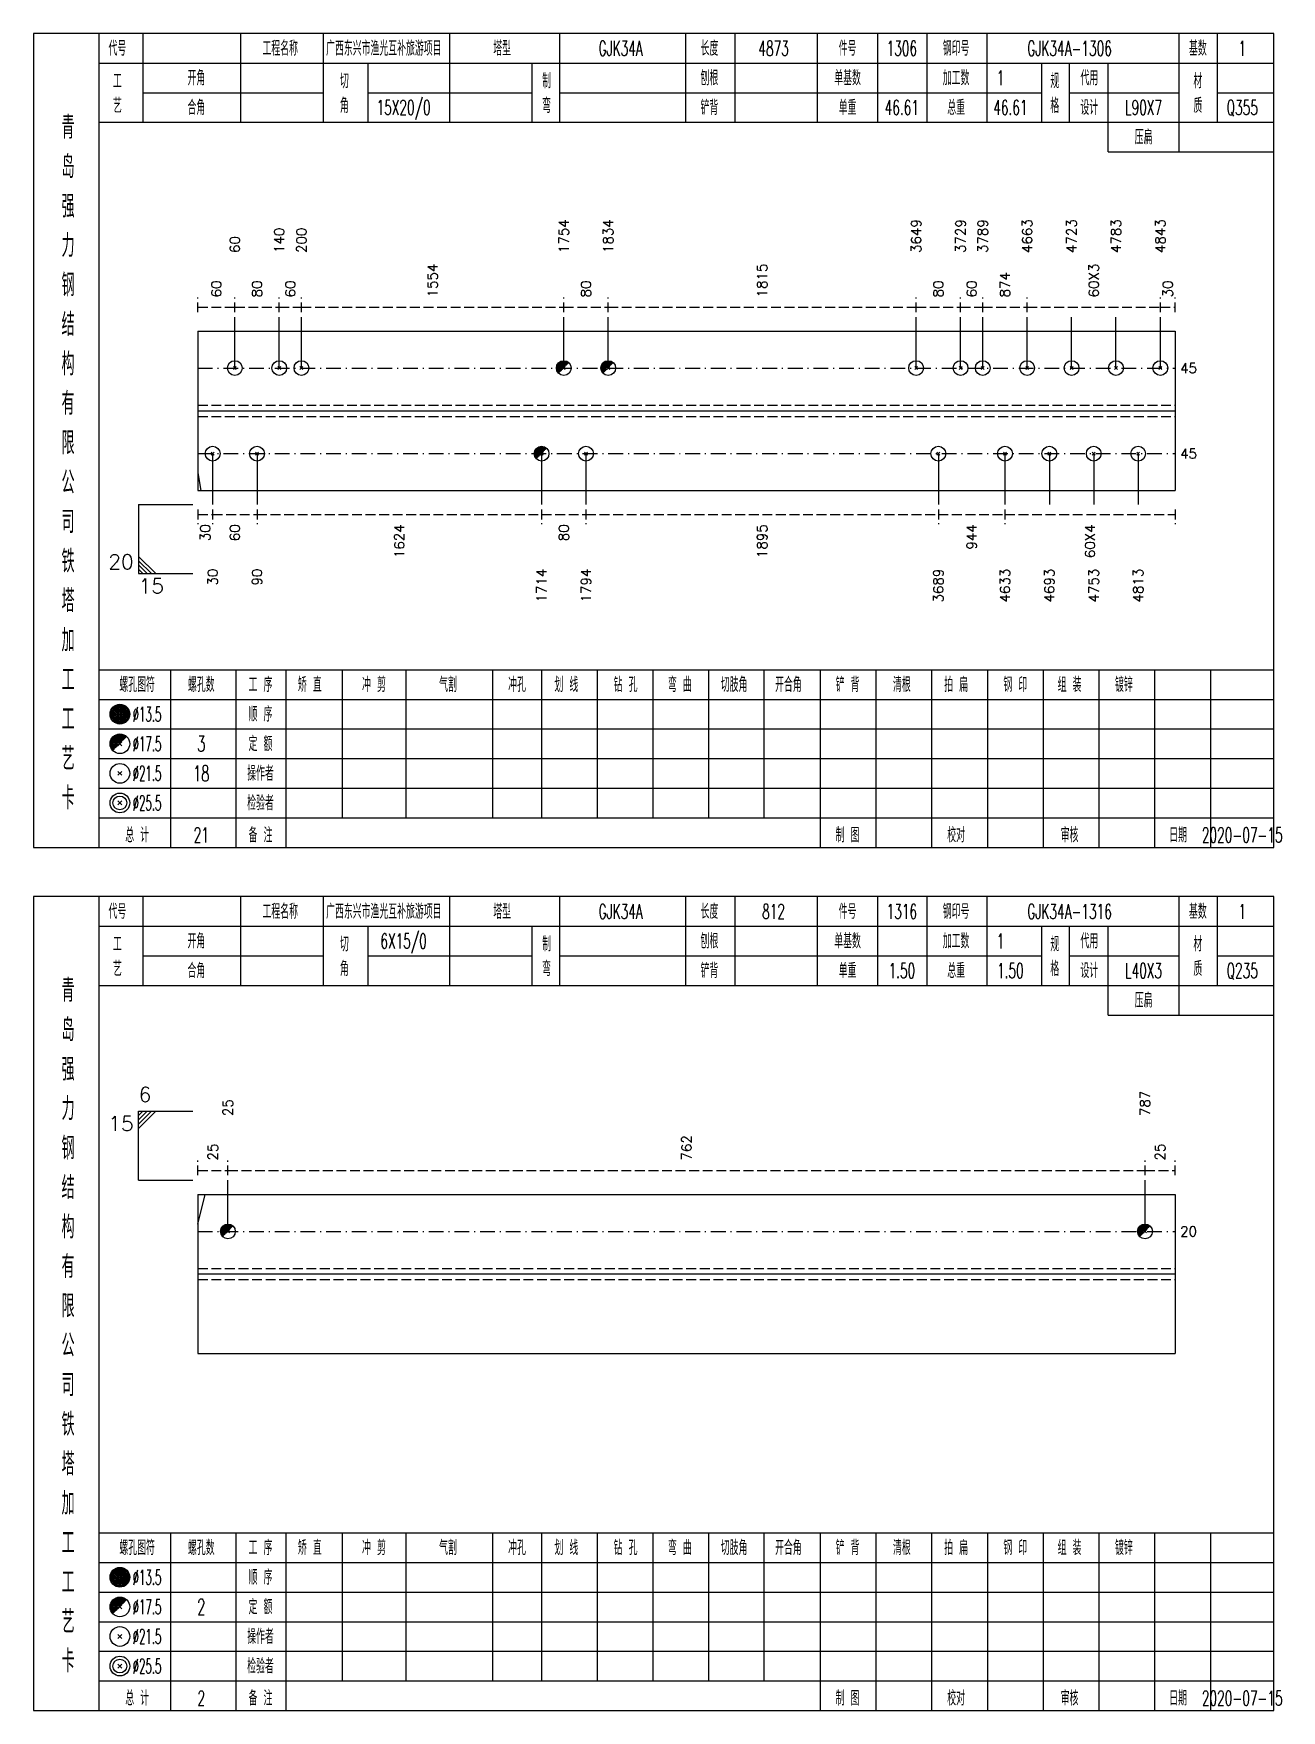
# Model space of a CAD drawing. Extents: x 0 to 2606, y -377 to 6479.
# Drawn here: x 2352.6 to 2605.5, y 700 to 1040 of the extents above; entities that cross this region are included whole.
import ezdxf
from ezdxf.enums import TextEntityAlignment as Align

# ---------------------------------------------------------------- set-up
doc = ezdxf.new("R2010")
doc.units = 0
doc.header["$MEASUREMENT"] = 0
doc.linetypes.add('一点画线', pattern=[5.2, 3, -1, 0.2, -1])
doc.linetypes.add('虚线', pattern=[2.75, 2, -0.75])
doc.layers.get('0').update_dxf_attribs({"linetype": 'CONTINUOUS', "lineweight": 25})
doc.layers.add('1', color=7, linetype='CONTINUOUS', lineweight=25)
doc.layers.add('4', color=7, linetype='CONTINUOUS', lineweight=25)
doc.styles.get("Standard").update_dxf_attribs({"font": 'simplex.shx', "width": 0.7, "height": 3, "bigfont": 'gbhzfs.shx'})

msp = doc.modelspace()

# ---------------------------------------------------------------- linework, layer by layer
at = {"color": 8, "linetype": '虚线', "lineweight": 9}
for p, q in [((2385.9, 983.5), (2385.9, 986.5)), ((2393.4, 983.5), (2393.4, 986.5)), ((2393.4, 983.5), (2393.4, 986.5)), ((2402.4, 983.5), (2402.4, 986.5)), ((2402.4, 983.5), (2402.4, 986.5)), ((2406.9, 983.5), (2406.9, 986.5)), ((2406.9, 983.5), (2406.9, 986.5)), ((2460.08, 983.5), (2460.08, 986.5)), ((2460.08, 983.5), (2460.08, 986.5)), ((2469.08, 983.5), (2469.08, 986.5)), ((2469.08, 983.5), (2469.08, 986.5)), ((2531.5, 983.5), (2531.5, 986.5)), ((2531.5, 983.5), (2531.5, 986.5)), ((2540.5, 983.5), (2540.5, 986.5)), ((2540.5, 983.5), (2540.5, 986.5)), ((2545, 983.5), (2545, 986.5)), ((2545, 983.5), (2545, 986.5)), ((2554, 983.5), (2554, 986.5)), ((2554, 983.5), (2554, 986.5)), ((2581, 983.5), (2581, 986.5)), ((2581, 983.5), (2581, 986.5)), ((2584, 983.5), (2584, 986.5)), ((2385.9, 984.5), (2393.4, 984.5)), ((2393.4, 984.5), (2402.4, 984.5)), ((2402.4, 984.5), (2406.9, 984.5)), ((2406.9, 984.5), (2460.08, 984.5)), ((2460.08, 984.5), (2469.08, 984.5)), ((2469.08, 984.5), (2531.5, 984.5)), ((2531.5, 984.5), (2540.5, 984.5)), ((2540.5, 984.5), (2545, 984.5)), ((2545, 984.5), (2554, 984.5)), ((2554, 984.5), (2581, 984.5)), ((2581, 984.5), (2584, 984.5)), ((2385.9, 943.5), (2385.9, 940.5)), ((2385.9, 942.5), (2388.9, 942.5)), ((2388.9, 943.5), (2388.9, 940.5)), ((2388.9, 943.5), (2388.9, 940.5)), ((2388.9, 942.5), (2397.9, 942.5)), ((2397.9, 943.5), (2397.9, 940.5)), ((2397.9, 943.5), (2397.9, 940.5)), ((2397.9, 942.5), (2455.58, 942.5)), ((2455.58, 943.5), (2455.58, 940.5)), ((2455.58, 943.5), (2455.58, 940.5)), ((2455.58, 942.5), (2464.58, 942.5)), ((2464.58, 943.5), (2464.58, 940.5)), ((2464.58, 943.5), (2464.58, 940.5)), ((2464.58, 942.5), (2536, 942.5)), ((2536, 943.5), (2536, 940.5)), ((2536, 943.5), (2536, 940.5)), ((2536, 942.5), (2549.5, 942.5)), ((2549.5, 943.5), (2549.5, 940.5)), ((2549.5, 943.5), (2549.5, 940.5)), ((2549.5, 942.5), (2584, 942.5)), ((2584, 943.5), (2584, 940.5)), ((2385.9, 808.5), (2385.9, 811.5)), ((2385.9, 809.5), (2392, 809.5)), ((2392, 808.5), (2392, 811.5)), ((2392, 808.5), (2392, 811.5)), ((2392, 809.5), (2577.9, 809.5)), ((2577.9, 808.5), (2577.9, 811.5)), ((2577.9, 808.5), (2577.9, 811.5)), ((2577.9, 809.5), (2584, 809.5)), ((2584, 808.5), (2584, 811.5))]:
    msp.add_line(p, q, dxfattribs=at)
at = {"color": 7, "linetype": 'Continuous', "lineweight": 18}
for p, q in [((2385.9, 979.67), (2385.9, 947.33)), ((2385.9, 979.67), (2584, 979.67)), ((2584, 979.67), (2584, 947.33)), ((2385.9, 963.5), (2584, 963.5)), ((2385.9, 804.62), (2385.9, 772.38)), ((2385.9, 804.62), (2584, 804.62)), ((2584, 804.62), (2584, 772.38)), ((2385.9, 788.5), (2584, 788.5))]:
    msp.add_line(p, q, dxfattribs=at)
at = {"color": 7, "linetype": 'Continuous', "lineweight": 13}
for p, q in [((2393.4, 972.17), (2393.4, 982.5)), ((2402.4, 972.17), (2402.4, 982.5)), ((2406.9, 972.17), (2406.9, 982.5)), ((2460.08, 972.17), (2460.08, 982.5)), ((2469.08, 972.17), (2469.08, 982.5)), ((2531.5, 972.17), (2531.5, 982.5)), ((2540.5, 972.17), (2540.5, 982.5)), ((2545, 972.17), (2545, 982.5)), ((2554, 972.17), (2554, 982.5)), ((2563, 972.17), (2563, 982.5)), ((2572, 972.17), (2572, 982.5)), ((2581, 972.17), (2581, 982.5)), ((2393.1, 971.87), (2393.7, 972.47)), ((2393.7, 971.87), (2393.1, 972.47)), ((2402.1, 971.87), (2402.7, 972.47)), ((2402.7, 971.87), (2402.1, 972.47)), ((2406.6, 971.87), (2407.2, 972.47)), ((2407.2, 971.87), (2406.6, 972.47)), ((2531.2, 971.87), (2531.8, 972.47)), ((2531.8, 971.87), (2531.2, 972.47)), ((2540.2, 971.87), (2540.8, 972.47)), ((2540.8, 971.87), (2540.2, 972.47)), ((2544.7, 971.87), (2545.3, 972.47)), ((2545.3, 971.87), (2544.7, 972.47)), ((2553.7, 971.87), (2554.3, 972.47)), ((2554.3, 971.87), (2553.7, 972.47)), ((2562.7, 971.87), (2563.3, 972.47)), ((2563.3, 971.87), (2562.7, 972.47)), ((2571.7, 971.87), (2572.3, 972.47)), ((2572.3, 971.87), (2571.7, 972.47)), ((2580.7, 971.87), (2581.3, 972.47)), ((2581.3, 971.87), (2580.7, 972.47)), ((2388.9, 954.83), (2388.9, 944.5)), ((2397.9, 954.83), (2397.9, 944.5)), ((2455.58, 954.83), (2455.58, 944.5)), ((2464.58, 954.83), (2464.58, 944.5)), ((2536, 954.83), (2536, 944.5)), ((2549.5, 954.83), (2549.5, 944.5)), ((2558.5, 954.83), (2558.5, 944.5)), ((2567.5, 954.83), (2567.5, 944.5)), ((2576.5, 954.83), (2576.5, 944.5)), ((2385.9, 950.93), (2386.51, 947.33)), ((2373.9, 944.5), (2384.9, 944.5)), ((2373.9, 944.5), (2373.9, 930.5)), ((2377.4, 930.5), (2373.9, 934)), ((2376.53, 930.5), (2373.9, 933.12)), ((2375.65, 930.5), (2373.9, 932.25)), ((2374.78, 930.5), (2373.9, 931.38)), ((2373.9, 930.5), (2384.9, 930.5)), ((2373.9, 821.5), (2384.9, 821.5)), ((2373.9, 807.5), (2373.9, 821.5)), ((2374.78, 821.5), (2373.9, 820.62)), ((2375.65, 821.5), (2373.9, 819.75)), ((2376.53, 821.5), (2373.9, 818.88)), ((2377.4, 821.5), (2373.9, 818)), ((2373.9, 807.5), (2384.9, 807.5)), ((2392, 797.12), (2392, 807.5)), ((2577.9, 797.12), (2577.9, 807.5)), ((2385.9, 798.58), (2387.36, 804.62))]:
    msp.add_line(p, q, dxfattribs=at)
at = {"color": 7, "linetype": 'Continuous', "lineweight": 0}
for p, q in [((2459.78, 971.87), (2460.38, 972.47)), ((2459.78, 972.47), (2460.38, 971.87)), ((2468.78, 971.87), (2469.38, 972.47)), ((2468.78, 972.47), (2469.38, 971.87)), ((2391.7, 796.83), (2392.3, 797.42)), ((2391.7, 797.42), (2392.3, 796.83)), ((2577.6, 796.83), (2578.2, 797.42)), ((2577.6, 797.42), (2578.2, 796.83))]:
    msp.add_line(p, q, dxfattribs=at)
at = {"color": 3, "linetype": '一点画线', "lineweight": 13}
for p, q in [((2385.9, 972.17), (2584, 972.17)), ((2385.9, 954.83), (2584, 954.83)), ((2385.9, 797.12), (2584, 797.12))]:
    msp.add_line(p, q, dxfattribs=at)
at = {"color": 1, "linetype": '虚线', "lineweight": 18}
for p, q in [((2385.9, 964.67), (2584, 964.67)), ((2385.9, 962.33), (2584, 962.33)), ((2385.9, 789.62), (2584, 789.62)), ((2385.9, 787.38), (2584, 787.38))]:
    msp.add_line(p, q, dxfattribs=at)
at = {"color": 7, "linetype": 'Continuous', "lineweight": 13}
for centre in [(2393.4, 972.17), (2402.4, 972.17), (2406.9, 972.17), (2460.08, 972.17), (2469.08, 972.17), (2531.5, 972.17), (2540.5, 972.17), (2545, 972.17), (2554, 972.17), (2563, 972.17), (2572, 972.17), (2581, 972.17), (2392, 797.12), (2577.9, 797.12)]:
    msp.add_circle(centre, 1.5, dxfattribs=at)
for centre, radius in [((2460.08, 972.17), 1.35), ((2460.08, 972.17), 1.2), ((2460.08, 972.17), 1.05), ((2460.08, 972.17), 0.9), ((2460.08, 972.17), 0.75), ((2460.08, 972.17), 0.6), ((2460.08, 972.17), 0.45), ((2460.08, 972.17), 0.3), ((2469.08, 972.17), 1.35), ((2469.08, 972.17), 1.2), ((2469.08, 972.17), 1.05), ((2469.08, 972.17), 0.9), ((2469.08, 972.17), 0.75), ((2469.08, 972.17), 0.6), ((2469.08, 972.17), 0.45), ((2469.08, 972.17), 0.3), ((2460.08, 972.17), 0.15), ((2469.08, 972.17), 0.15), ((2392, 797.12), 1.35), ((2392, 797.12), 1.2), ((2392, 797.12), 1.05), ((2392, 797.12), 0.9), ((2392, 797.12), 0.75), ((2392, 797.12), 0.6), ((2392, 797.12), 0.45), ((2392, 797.12), 0.3), ((2392, 797.12), 0.15), ((2577.9, 797.12), 1.35), ((2577.9, 797.12), 1.2), ((2577.9, 797.12), 1.05), ((2577.9, 797.12), 0.9), ((2577.9, 797.12), 0.75), ((2577.9, 797.12), 0.6), ((2577.9, 797.12), 0.45), ((2577.9, 797.12), 0.3), ((2577.9, 797.12), 0.15)]:
    msp.add_arc(centre, radius, 45, 225, dxfattribs=at)
at = {"layer": '1', "color": 7, "linetype": 'Continuous', "lineweight": 13}
for p, q in [((2388.6, 954.53), (2389.2, 955.13)), ((2389.2, 954.53), (2388.6, 955.13)), ((2397.6, 954.53), (2398.2, 955.13)), ((2398.2, 954.53), (2397.6, 955.13)), ((2464.28, 954.53), (2464.88, 955.13)), ((2464.88, 954.53), (2464.28, 955.13)), ((2535.7, 954.53), (2536.3, 955.13)), ((2536.3, 954.53), (2535.7, 955.13)), ((2549.2, 954.53), (2549.8, 955.13)), ((2549.8, 954.53), (2549.2, 955.13)), ((2558.2, 954.53), (2558.8, 955.13)), ((2558.8, 954.53), (2558.2, 955.13)), ((2567.2, 954.53), (2567.8, 955.13)), ((2567.8, 954.53), (2567.2, 955.13)), ((2576.2, 954.53), (2576.8, 955.13)), ((2576.8, 954.53), (2576.2, 955.13))]:
    msp.add_line(p, q, dxfattribs=at)
at = {"layer": '1', "color": 7, "linetype": 'Continuous', "lineweight": 0}
for p, q in [((2455.28, 954.53), (2455.88, 955.13)), ((2455.28, 955.13), (2455.88, 954.53))]:
    msp.add_line(p, q, dxfattribs=at)
at = {"layer": '1', "color": 7, "linetype": 'Continuous', "lineweight": 18}
for p, q in [((2385.9, 947.33), (2584, 947.33)), ((2385.9, 772.38), (2584, 772.38))]:
    msp.add_line(p, q, dxfattribs=at)
at = {"layer": '1', "color": 7, "linetype": 'Continuous', "lineweight": 13}
for centre in [(2388.9, 954.83), (2397.9, 954.83), (2455.58, 954.83), (2464.58, 954.83), (2536, 954.83), (2549.5, 954.83), (2558.5, 954.83), (2567.5, 954.83), (2576.5, 954.83)]:
    msp.add_circle(centre, 1.5, dxfattribs=at)
for radius in [1.35, 1.2, 1.05, 0.9, 0.75, 0.6, 0.45, 0.3, 0.15]:
    msp.add_arc((2455.58, 954.83), radius, 45, 225, dxfattribs=at)
at = {"layer": '4', "color": 1, "linetype": 'Continuous', "lineweight": 18}
for p, q in [((2365.9, 875), (2365.9, 1040)), ((2374.8, 1022), (2374.8, 1040)), ((2394.6, 1022), (2394.6, 1040)), ((2411.4, 1022), (2411.4, 1040)), ((2437, 1022), (2437, 1040)), ((2459.3, 1022), (2459.3, 1040)), ((2484.8, 1022), (2484.8, 1040)), ((2494.8, 1022), (2494.8, 1040)), ((2511.5, 1022), (2511.5, 1040)), ((2523.7, 1022), (2523.7, 1040)), ((2533.7, 1022), (2533.7, 1040)), ((2545.9, 1022), (2545.9, 1040)), ((2584.8, 1016), (2584.8, 1040)), ((2592.6, 1022), (2592.6, 1040)), ((2365.9, 1034), (2604, 1034)), ((2420.4, 1022), (2420.4, 1034)), ((2453.7, 1022), (2453.7, 1034)), ((2557, 1022), (2557, 1034)), ((2562.6, 1022), (2562.6, 1034)), ((2570.4, 1016), (2570.4, 1034)), ((2374.8, 1028), (2411.4, 1028)), ((2420.4, 1028), (2453.7, 1028)), ((2459.3, 1028), (2557, 1028)), ((2562.6, 1028), (2584.8, 1028)), ((2592.6, 1028), (2604, 1028)), ((2365.9, 1022), (2604, 1022)), ((2570.4, 1016), (2604, 1016)), ((2365.9, 911), (2604, 911)), ((2380.4, 875), (2380.4, 911)), ((2393.7, 875), (2393.7, 911)), ((2403.8, 875), (2403.8, 911)), ((2415.2, 881), (2415.2, 911)), ((2428.1, 881), (2428.1, 911)), ((2445.7, 881), (2445.7, 911)), ((2455.6, 881), (2455.6, 911)), ((2466.9, 881), (2466.9, 911)), ((2478.2, 881), (2478.2, 911)), ((2489.5, 881), (2489.5, 911)), ((2500.7, 881), (2500.7, 911)), ((2512.1, 881), (2512.1, 911)), ((2523.4, 881), (2523.4, 911)), ((2534.7, 881), (2534.7, 911)), ((2546, 881), (2546, 911)), ((2557.3, 881), (2557.3, 911)), ((2568.6, 881), (2568.6, 911)), ((2579.9, 881), (2579.9, 911)), ((2591.2, 881), (2591.2, 911)), ((2365.9, 905), (2604, 905)), ((2365.9, 899), (2604, 899)), ((2365.9, 893), (2604, 893)), ((2365.9, 887), (2604, 887)), ((2365.9, 881), (2604, 881)), ((2512.1, 875), (2512.1, 881)), ((2523.4, 875), (2523.4, 881)), ((2534.7, 875), (2534.7, 881)), ((2546, 875), (2546, 881)), ((2557.3, 875), (2557.3, 881)), ((2568.6, 875), (2568.6, 881)), ((2579.9, 875), (2579.9, 881)), ((2591.2, 875), (2591.2, 881)), ((2365.9, 700), (2365.9, 865)), ((2374.8, 847), (2374.8, 865)), ((2394.6, 847), (2394.6, 865)), ((2411.4, 847), (2411.4, 865)), ((2437, 847), (2437, 865)), ((2459.3, 847), (2459.3, 865)), ((2484.8, 847), (2484.8, 865)), ((2494.8, 847), (2494.8, 865)), ((2511.5, 847), (2511.5, 865)), ((2523.7, 847), (2523.7, 865)), ((2533.7, 847), (2533.7, 865)), ((2545.9, 847), (2545.9, 865)), ((2584.8, 841), (2584.8, 865)), ((2592.6, 847), (2592.6, 865)), ((2365.9, 859), (2604, 859)), ((2420.4, 847), (2420.4, 859)), ((2453.7, 847), (2453.7, 859)), ((2557, 847), (2557, 859)), ((2562.6, 847), (2562.6, 859)), ((2570.4, 841), (2570.4, 859)), ((2374.8, 853), (2411.4, 853)), ((2420.4, 853), (2453.7, 853)), ((2459.3, 853), (2557, 853)), ((2562.6, 853), (2584.8, 853)), ((2592.6, 853), (2604, 853)), ((2365.9, 847), (2604, 847)), ((2570.4, 841), (2604, 841)), ((2365.9, 736), (2604, 736)), ((2380.4, 700), (2380.4, 736)), ((2393.7, 700), (2393.7, 736)), ((2403.8, 700), (2403.8, 736)), ((2415.2, 706), (2415.2, 736)), ((2428.1, 706), (2428.1, 736)), ((2445.7, 706), (2445.7, 736)), ((2455.6, 706), (2455.6, 736)), ((2466.9, 706), (2466.9, 736)), ((2478.2, 706), (2478.2, 736)), ((2489.5, 706), (2489.5, 736)), ((2500.7, 706), (2500.7, 736)), ((2512.1, 706), (2512.1, 736)), ((2523.4, 706), (2523.4, 736)), ((2534.7, 706), (2534.7, 736)), ((2546, 706), (2546, 736)), ((2557.3, 706), (2557.3, 736)), ((2568.6, 706), (2568.6, 736)), ((2579.9, 706), (2579.9, 736)), ((2591.2, 706), (2591.2, 736)), ((2365.9, 730), (2604, 730)), ((2365.9, 724), (2604, 724)), ((2365.9, 718), (2604, 718)), ((2365.9, 712), (2604, 712)), ((2365.9, 706), (2604, 706)), ((2512.1, 700), (2512.1, 706)), ((2523.4, 700), (2523.4, 706)), ((2534.7, 700), (2534.7, 706)), ((2546, 700), (2546, 706)), ((2557.3, 700), (2557.3, 706)), ((2568.6, 700), (2568.6, 706)), ((2579.9, 700), (2579.9, 706)), ((2591.2, 700), (2591.2, 706))]:
    msp.add_line(p, q, dxfattribs=at)
at = {"layer": '4', "color": 7, "linetype": 'Continuous', "lineweight": 13}
for p, q in [((2369.9, 901.8), (2370.3, 902.2)), ((2370.3, 901.8), (2369.9, 902.2)), ((2369.7, 889.6), (2370.5, 890.4)), ((2370.5, 889.6), (2369.7, 890.4)), ((2369.7, 883.6), (2370.5, 884.4)), ((2370.5, 883.6), (2369.7, 884.4)), ((2369.9, 726.8), (2370.3, 727.2)), ((2370.3, 726.8), (2369.9, 727.2)), ((2369.7, 714.6), (2370.5, 715.4)), ((2370.5, 714.6), (2369.7, 715.4)), ((2369.7, 708.6), (2370.5, 709.4)), ((2370.5, 708.6), (2369.7, 709.4))]:
    msp.add_line(p, q, dxfattribs=at)
at = {"layer": '4', "color": 7, "linetype": 'Continuous', "lineweight": 0}
for p, q in [((2369.7, 895.6), (2370.5, 896.4)), ((2369.7, 896.4), (2370.5, 895.6)), ((2369.7, 720.6), (2370.5, 721.4)), ((2369.7, 721.4), (2370.5, 720.6))]:
    msp.add_line(p, q, dxfattribs=at)
at = {"layer": '4', "color": 1, "linetype": 'Continuous', "lineweight": 18}
for points in [[(2352.6, 1040), (2352.6, 875), (2604, 875), (2604, 1040)], [(2352.6, 865), (2352.6, 700), (2604, 700), (2604, 865)]]:
    msp.add_lwpolyline(points, close=True, dxfattribs=at)
at = {"layer": '4', "color": 7, "linetype": 'Continuous', "lineweight": 13}
for centre, radius in [((2370.1, 902), 2), ((2370.1, 902), 1.8), ((2370.1, 902), 1.6), ((2370.1, 902), 1.4), ((2370.1, 902), 1.2), ((2370.1, 902), 1), ((2370.1, 902), 0.8), ((2370.1, 902), 0.6), ((2370.1, 902), 0.4), ((2370.1, 902), 0.2), ((2370.1, 896), 2), ((2370.1, 890), 2), ((2370.1, 884), 2), ((2370.1, 884), 1.4), ((2370.1, 727), 2), ((2370.1, 727), 1.8), ((2370.1, 727), 1.6), ((2370.1, 727), 1.4), ((2370.1, 727), 1.2), ((2370.1, 727), 1), ((2370.1, 727), 0.8), ((2370.1, 727), 0.6), ((2370.1, 727), 0.4), ((2370.1, 727), 0.2), ((2370.1, 721), 2), ((2370.1, 715), 2), ((2370.1, 709), 2), ((2370.1, 709), 1.4)]:
    msp.add_circle(centre, radius, dxfattribs=at)
for centre, radius in [((2370.1, 896), 1.8), ((2370.1, 896), 1.6), ((2370.1, 896), 1.4), ((2370.1, 896), 1.2), ((2370.1, 896), 1), ((2370.1, 896), 0.8), ((2370.1, 896), 0.6), ((2370.1, 896), 0.4), ((2370.1, 896), 0.2), ((2370.1, 721), 1.8), ((2370.1, 721), 1.6), ((2370.1, 721), 1.4), ((2370.1, 721), 1.2), ((2370.1, 721), 1), ((2370.1, 721), 0.8), ((2370.1, 721), 0.6), ((2370.1, 721), 0.4), ((2370.1, 721), 0.2)]:
    msp.add_arc(centre, radius, 45, 225, dxfattribs=at)

# ---------------------------------------------------------------- texts
at = {"color": 7, "linetype": 'Continuous', "lineweight": 13}
for s, p in [('140', (2402.4, 995.5)), ('200', (2406.9, 995.5)), ('1754', (2460.08, 995.5)), ('1834', (2469.08, 995.5)), ('3649', (2531.5, 995.5)), ('3729', (2540.5, 995.5)), ('3789', (2545, 995.5)), ('4663', (2554, 995.5)), ('4723', (2563, 995.5)), ('4783', (2572, 995.5)), ('4843', (2581, 995.5)), ('60', (2393.4, 995.5)), ('25', (2392, 820.5)), ('787', (2577.9, 820.5))]:
    msp.add_text(s, height=2, rotation=90, dxfattribs=at).set_placement(p, align=Align.MIDDLE_LEFT)
at = {"color": 8, "linetype": 'Continuous', "lineweight": 9}
for s, p in [('1554', (2433.49, 986.5)), ('1815', (2500.29, 986.5)), ('60X3', (2567.5, 986.5)), ('60', (2389.65, 986.5)), ('80', (2397.9, 986.5)), ('60', (2404.65, 986.5)), ('80', (2464.58, 986.5)), ('80', (2536, 986.5)), ('60', (2542.75, 986.5)), ('874', (2549.5, 986.5)), ('30', (2582.5, 986.5)), ('762', (2484.95, 811.5)), ('25', (2388.95, 811.5)), ('25', (2580.95, 811.5))]:
    msp.add_text(s, height=2, rotation=90, dxfattribs=at).set_placement(p, align=Align.MIDDLE_LEFT)
at = {"color": 7, "linetype": 'Continuous', "lineweight": 13}
for s, p in [('45', (2585, 972.17)), ('45', (2585, 954.83)), ('20', (2585, 797.12))]:
    msp.add_text(s, height=2, dxfattribs=at).set_placement(p, align=Align.MIDDLE_LEFT)
at = {"color": 8, "linetype": 'Continuous', "lineweight": 9}
for s, p in [('30', (2387.4, 940.5)), ('60', (2393.4, 940.5)), ('1624', (2426.74, 940.5)), ('80', (2460.08, 940.5)), ('1895', (2500.29, 940.5)), ('944', (2542.75, 940.5)), ('60X4', (2566.75, 940.5))]:
    msp.add_text(s, height=2, rotation=90, dxfattribs=at).set_placement(p, align=Align.MIDDLE_RIGHT)
at = {"color": 7, "linetype": 'Continuous', "lineweight": 13}
msp.add_text('20', height=3, dxfattribs=at).set_placement((2372.9, 930.5), align=Align.BOTTOM_RIGHT)
msp.add_text('15', height=3, dxfattribs=at).set_placement((2373.9, 929.5), align=Align.TOP_LEFT)
msp.add_text('6', height=3, dxfattribs=at).set_placement((2373.9, 822.5), align=Align.BOTTOM_LEFT)
msp.add_text('15', height=3, dxfattribs=at).set_placement((2372.9, 820.5), align=Align.TOP_RIGHT)
at = {"layer": '1', "color": 7, "linetype": 'Continuous', "lineweight": 13}
for s, p in [('30', (2388.9, 931.5)), ('90', (2397.9, 931.5)), ('1714', (2455.58, 931.5)), ('1794', (2464.58, 931.5)), ('3689', (2536, 931.5)), ('4633', (2549.5, 931.5)), ('4693', (2558.5, 931.5)), ('4753', (2567.5, 931.5)), ('4813', (2576.5, 931.5))]:
    msp.add_text(s, height=2, rotation=90, dxfattribs=at).set_placement(p, align=Align.MIDDLE_RIGHT)
at = {"layer": '4', "color": 1, "linetype": 'Continuous', "lineweight": 13}
for s, height, width, p in [('代号', 3, 0.6, (2369.6, 1037)), ('工程名称', 3, 0.6, (2402.6, 1037)), ('广西东兴市渔光互补旅游项目', 3, 0.6, (2423.6, 1037)), ('塔型', 3, 0.6, (2447.6, 1037)), ('GJK34A', 3, 0.6, (2471.6, 1037)), ('长度', 3, 0.6, (2489.6, 1037)), ('4873', 3, 0.6, (2502.6, 1037)), ('件号', 3, 0.6, (2517.6, 1037)), ('1306', 3, 0.6, (2528.6, 1037)), ('钢印号', 3, 0.6, (2539.6, 1037)), ('GJK34A-1306', 3, 0.6, (2562.6, 1037)), ('基数', 3, 0.6, (2588.6, 1037)), ('1', 3, 0.6, (2597.6, 1037)), ('工', 3, 0.6, (2369.6, 1030.4)), ('开角', 3, 0.6, (2385.6, 1031)), ('切', 3, 0.6, (2415.6, 1030.4)), ('制', 3, 0.6, (2456.6, 1030.4)), ('刨根', 3, 0.6, (2489.6, 1031)), ('单基数', 3, 0.6, (2517.6, 1031)), ('加工数', 3, 0.6, (2539.6, 1031)), ('1', 3, 0.6, (2548.6, 1031)), ('规', 3, 0.6, (2559.6, 1030.4)), ('代用', 3, 0.6, (2566.6, 1031)), ('材', 3, 0.6, (2588.6, 1030.4)), ('艺', 3, 0.6, (2369.6, 1025.4)), ('合角', 3, 0.6, (2385.6, 1025)), ('角', 3, 0.6, (2415.6, 1025.4)), ('15X20/0', 3, 0.6, (2427.6, 1025)), ('弯', 3, 0.6, (2456.6, 1025.4)), ('铲背', 3, 0.6, (2489.6, 1025)), ('总重', 3, 0.6, (2539.6, 1025)), ('格', 3, 0.6, (2559.6, 1025.4)), ('设计', 3, 0.6, (2566.6, 1025)), ('质', 3, 0.6, (2588.6, 1025.4)), ('青', 4.6, 0.8, (2359.6, 1021)), ('单重', 3, 0.6, (2517.6, 1025)), ('46.61', 3, 0.6, (2528.6, 1025)), ('46.61', 3, 0.6, (2550.6, 1025)), ('L90X7', 3, 0.6, (2577.6, 1025)), ('Q355', 3, 0.6, (2597.6, 1025)), ('压扁', 3, 0.6, (2577.6, 1019)), ('岛', 4.6, 0.8, (2359.6, 1013)), ('强', 4.6, 0.8, (2359.6, 1005)), ('力', 4.6, 0.8, (2359.6, 997)), ('钢', 4.6, 0.8, (2359.6, 989)), ('结', 4.6, 0.8, (2359.6, 981)), ('构', 4.6, 0.8, (2359.6, 973)), ('有', 4.6, 0.8, (2359.6, 965)), ('限', 4.6, 0.8, (2359.6, 957)), ('公', 4.6, 0.8, (2359.6, 949)), ('司', 4.6, 0.8, (2359.6, 941)), ('铁', 4.6, 0.8, (2359.6, 933)), ('塔', 4.6, 0.8, (2359.6, 925)), ('加', 4.6, 0.8, (2359.6, 917)), ('工', 4.6, 0.8, (2359.6, 909)), ('螺孔图符', 3, 0.6, (2373.6, 908)), ('螺孔数', 3, 0.6, (2386.6, 908)), ('工 序', 3, 0.6, (2398.6, 908)), ('矫 直', 3, 0.6, (2408.6, 908)), ('冲 剪', 3, 0.6, (2421.6, 908)), ('气割', 3, 0.6, (2436.6, 908)), ('冲孔', 3, 0.6, (2450.6, 908)), ('划 线', 3, 0.6, (2460.6, 908)), ('钻 孔', 3, 0.6, (2472.6, 908)), ('弯 曲', 3, 0.6, (2483.6, 908)), ('切肢角', 3, 0.6, (2494.6, 908)), ('开合角', 3, 0.6, (2505.6, 908)), ('铲 背', 3, 0.6, (2517.6, 908)), ('清根', 3, 0.6, (2528.6, 908)), ('拍 扁', 3, 0.6, (2539.6, 908)), ('钢 印', 3, 0.6, (2551.6, 908)), ('组 装', 3, 0.6, (2562.6, 908)), ('镀锌', 3, 0.6, (2573.6, 908)), ('工', 4.6, 0.8, (2359.6, 901)), ('%%C13.5', 3, 0.5, (2375.6, 902)), ('顺 序', 3, 0.6, (2398.6, 902)), ('3', 3.2, 0.6, (2386.6, 896)), ('定 额', 3, 0.6, (2398.6, 896)), ('艺', 4.6, 0.8, (2359.6, 893)), ('%%C17.5', 3, 0.5, (2375.6, 896)), ('%%C21.5', 3, 0.5, (2375.6, 890)), ('18', 3.2, 0.6, (2386.6, 890)), ('操作者', 3, 0.6, (2398.6, 890)), ('卡', 4.6, 0.8, (2359.6, 885)), ('%%C25.5', 3, 0.5, (2375.6, 884)), ('检验者', 3, 0.6, (2398.6, 884)), ('总 计', 3, 0.6, (2373.6, 877.5)), ('21', 3, 0.6, (2386.6, 877.5)), ('备 注', 3, 0.6, (2398.6, 877.5)), ('制 图', 3, 0.6, (2517.6, 877.5)), ('校对', 3, 0.6, (2539.6, 877.5)), ('审核', 3, 0.6, (2562.6, 877.5)), ('日期', 3, 0.6, (2584.6, 877.5)), ('2020-07-15', 3, 0.6, (2597.6, 877.5)), ('代号', 3, 0.6, (2369.6, 862)), ('工程名称', 3, 0.6, (2402.6, 862)), ('广西东兴市渔光互补旅游项目', 3, 0.6, (2423.6, 862)), ('塔型', 3, 0.6, (2447.6, 862)), ('长度', 3, 0.6, (2489.6, 862)), ('件号', 3, 0.6, (2517.6, 862)), ('钢印号', 3, 0.6, (2539.6, 862)), ('基数', 3, 0.6, (2588.6, 862)), ('GJK34A', 3, 0.6, (2471.6, 862)), ('812', 3, 0.6, (2502.6, 862)), ('1316', 3, 0.6, (2528.6, 862)), ('GJK34A-1316', 3, 0.6, (2562.6, 862)), ('1', 3, 0.6, (2597.6, 862)), ('工', 3, 0.6, (2369.6, 855.4)), ('开角', 3, 0.6, (2385.6, 856)), ('切', 3, 0.6, (2415.6, 855.4)), ('6X15/0', 3, 0.6, (2427.6, 856)), ('制', 3, 0.6, (2456.6, 855.4)), ('刨根', 3, 0.6, (2489.6, 856)), ('单基数', 3, 0.6, (2517.6, 856)), ('加工数', 3, 0.6, (2539.6, 856)), ('1', 3, 0.6, (2548.6, 856)), ('规', 3, 0.6, (2559.6, 855.4)), ('代用', 3, 0.6, (2566.6, 856)), ('材', 3, 0.6, (2588.6, 855.4)), ('艺', 3, 0.6, (2369.6, 850.4)), ('合角', 3, 0.6, (2385.6, 850)), ('角', 3, 0.6, (2415.6, 850.4)), ('弯', 3, 0.6, (2456.6, 850.4)), ('铲背', 3, 0.6, (2489.6, 850)), ('单重', 3, 0.6, (2517.6, 850)), ('1.50', 3, 0.6, (2528.6, 850)), ('总重', 3, 0.6, (2539.6, 850)), ('1.50', 3, 0.6, (2550.6, 850)), ('格', 3, 0.6, (2559.6, 850.4)), ('设计', 3, 0.6, (2566.6, 850)), ('L40X3', 3, 0.6, (2577.6, 850)), ('质', 3, 0.6, (2588.6, 850.4)), ('Q235', 3, 0.6, (2597.6, 850)), ('青', 4.6, 0.8, (2359.6, 846)), ('压扁', 3, 0.6, (2577.6, 844)), ('岛', 4.6, 0.8, (2359.6, 838)), ('强', 4.6, 0.8, (2359.6, 830)), ('力', 4.6, 0.8, (2359.6, 822)), ('钢', 4.6, 0.8, (2359.6, 814)), ('结', 4.6, 0.8, (2359.6, 806)), ('构', 4.6, 0.8, (2359.6, 798)), ('有', 4.6, 0.8, (2359.6, 790)), ('限', 4.6, 0.8, (2359.6, 782)), ('公', 4.6, 0.8, (2359.6, 774)), ('司', 4.6, 0.8, (2359.6, 766)), ('铁', 4.6, 0.8, (2359.6, 758)), ('塔', 4.6, 0.8, (2359.6, 750)), ('加', 4.6, 0.8, (2359.6, 742)), ('工', 4.6, 0.8, (2359.6, 734)), ('螺孔图符', 3, 0.6, (2373.6, 733)), ('螺孔数', 3, 0.6, (2386.6, 733)), ('工 序', 3, 0.6, (2398.6, 733)), ('矫 直', 3, 0.6, (2408.6, 733)), ('冲 剪', 3, 0.6, (2421.6, 733)), ('气割', 3, 0.6, (2436.6, 733)), ('冲孔', 3, 0.6, (2450.6, 733)), ('划 线', 3, 0.6, (2460.6, 733)), ('钻 孔', 3, 0.6, (2472.6, 733)), ('弯 曲', 3, 0.6, (2483.6, 733)), ('切肢角', 3, 0.6, (2494.6, 733)), ('开合角', 3, 0.6, (2505.6, 733)), ('铲 背', 3, 0.6, (2517.6, 733)), ('清根', 3, 0.6, (2528.6, 733)), ('拍 扁', 3, 0.6, (2539.6, 733)), ('钢 印', 3, 0.6, (2551.6, 733)), ('组 装', 3, 0.6, (2562.6, 733)), ('镀锌', 3, 0.6, (2573.6, 733)), ('工', 4.6, 0.8, (2359.6, 726)), ('%%C13.5', 3, 0.5, (2375.6, 727)), ('顺 序', 3, 0.6, (2398.6, 727)), ('%%C17.5', 3, 0.5, (2375.6, 721)), ('2', 3.2, 0.6, (2386.6, 721)), ('定 额', 3, 0.6, (2398.6, 721)), ('艺', 4.6, 0.8, (2359.6, 718)), ('%%C21.5', 3, 0.5, (2375.6, 715)), ('操作者', 3, 0.6, (2398.6, 715)), ('卡', 4.6, 0.8, (2359.6, 710)), ('检验者', 3, 0.6, (2398.6, 709)), ('%%C25.5', 3, 0.5, (2375.6, 709)), ('总 计', 3, 0.6, (2373.6, 702.5)), ('2', 3, 0.6, (2386.6, 702.5)), ('备 注', 3, 0.6, (2398.6, 702.5)), ('制 图', 3, 0.6, (2517.6, 702.5)), ('校对', 3, 0.6, (2539.6, 702.5)), ('审核', 3, 0.6, (2562.6, 702.5)), ('日期', 3, 0.6, (2584.6, 702.5)), ('2020-07-15', 3, 0.6, (2597.6, 702.5))]:
    msp.add_text(s, height=height, dxfattribs=dict(at, width=width)).set_placement(p, align=Align.MIDDLE_CENTER)

doc.saveas('drawing.dxf')
